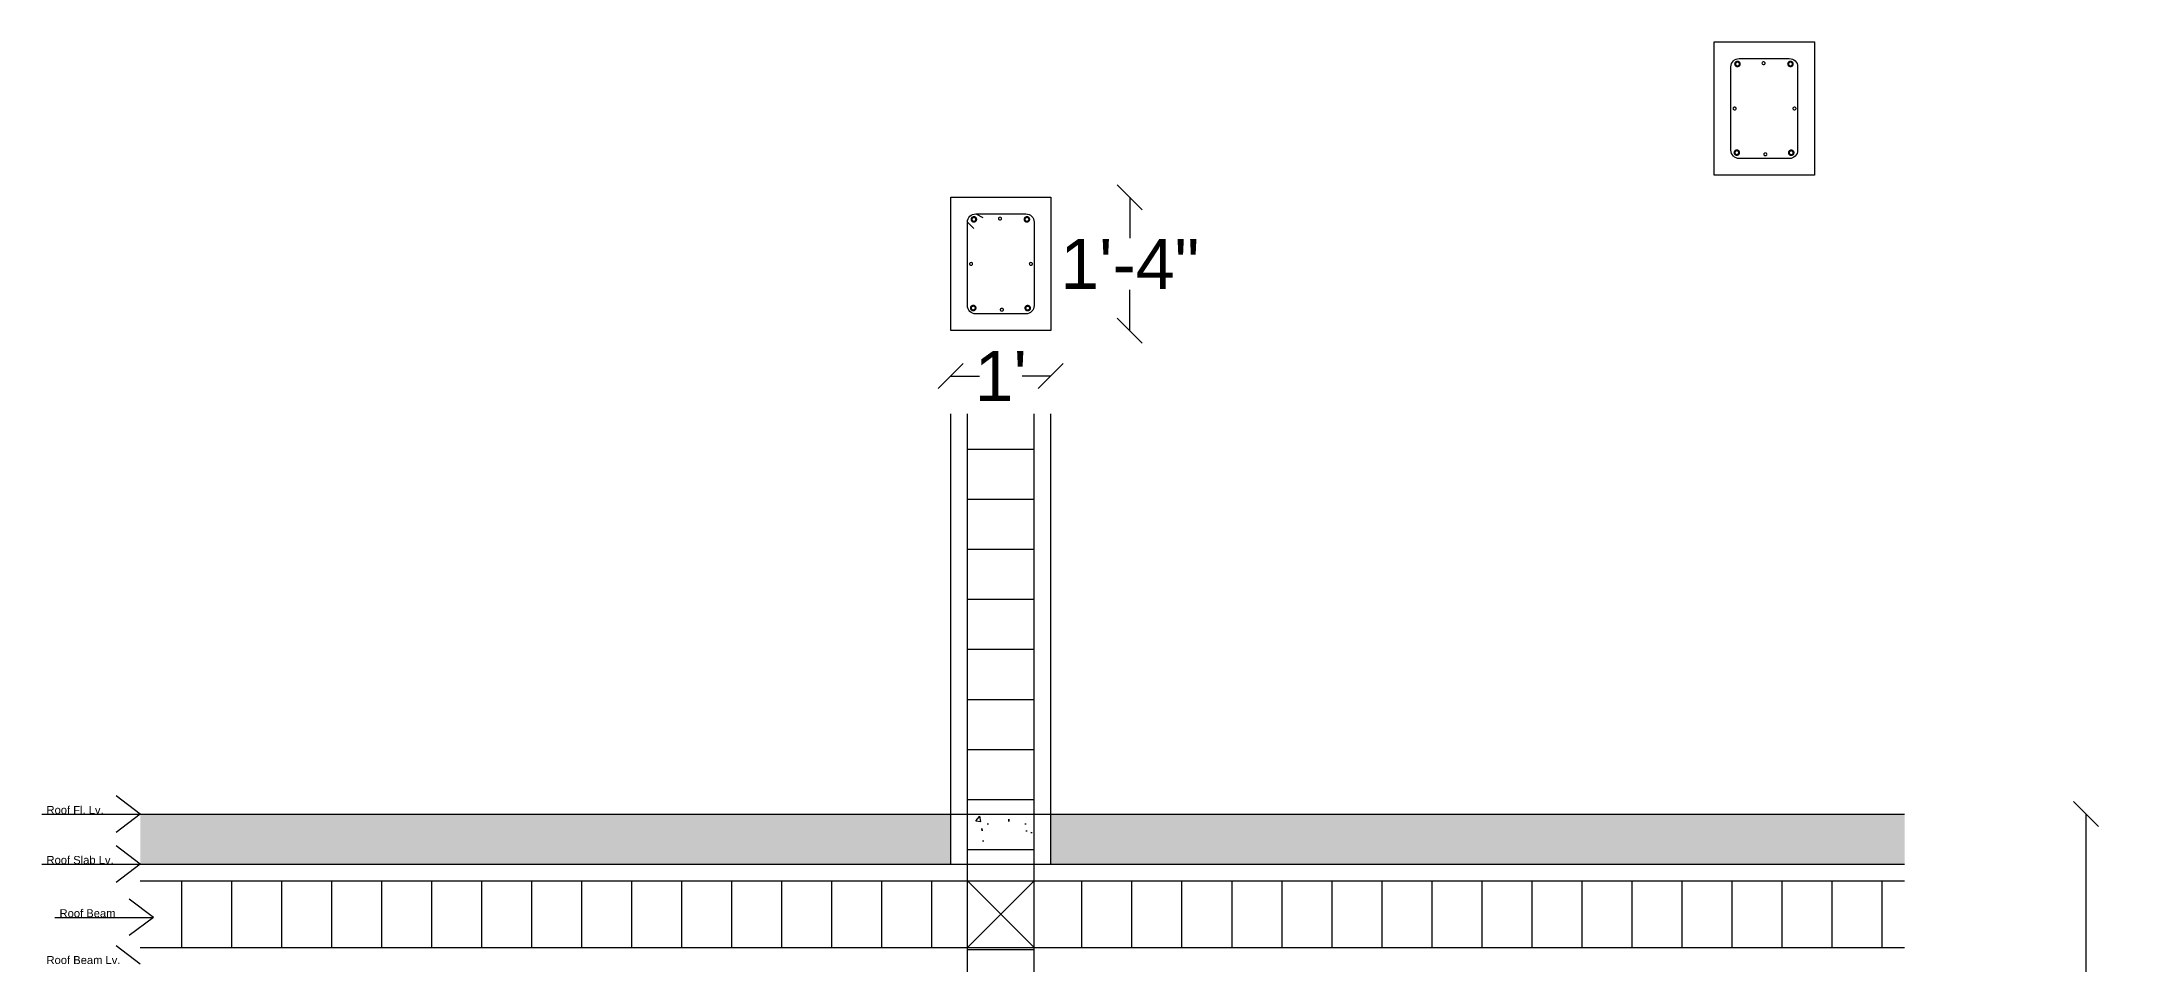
# Model space of a CAD drawing. Header units: inches. Extents: x -123 to 182, y -11 to 319.
# Drawn here: x -69 to 181.9, y 208.5 to 319.1 of the extents above; entities that cross this region are included whole.
import ezdxf

# ---------------------------------------------------------------- set-up
doc = ezdxf.new("R2010")
doc.units = ezdxf.units.IN
doc.header["$MEASUREMENT"] = 0
doc.styles.get("Standard").update_dxf_attribs({"font": 'arial.ttf'})
doc.dimstyles.get("Standard").update_dxf_attribs({"dimtxt": 6, "dimasz": 3, "dimexe": 0.18, "dimexo": 0.0625, "dimgap": 0.09, "dimtad": 0, "dimtih": 1, "dimtoh": 1, "dimdec": 4, "dimdsep": 46, "dimlunit": 3, "dimtxsty": 'Standard', "dimblk": 'OBLIQUE', "dimcen": 3, "dimse1": 1, "dimse2": 1, "dimclrd": 2, "dimadec": 0, "dimazin": 0, "dimtfac": 1, "dimtdec": 4, "dimtofl": 0, "dimtmove": 0, "dimatfit": 3, "dimfxl": 1, "dimtolj": 1, "dimtzin": 0, "dimarcsym": 0})

# ---------------------------------------------------------------- blocks, each defined once
blk = doc.blocks.new('_Oblique')
at = {"color": 0, "linetype": 'ByBlock', "lineweight": -2}
blk.add_line((-0.5, -0.5), (0.5, 0.5), dxfattribs=at)
blk = doc.blocks.new('*D9')
at = {"color": 2, "lineweight": -2, "transparency": 16777216}
for p, q in [((176.23, 226.48), (176.23, 163.58)), ((176.23, 94.48), (176.23, 157.37))]:
    blk.add_line(p, q, dxfattribs=at)
at = {"layer": 'Defpoints', "color": 0, "transparency": 16777216}
for p in [(154.48, 226.48), (154.48, 94.48), (176.23, 94.48)]:
    blk.add_point(p, dxfattribs=at)
at = {"color": 2, "lineweight": -2, "transparency": 16777216, "xscale": 3, "yscale": 3, "zscale": 3}
for p, rotation in [((176.23, 226.48), 90), ((176.23, 94.48), 270)]:
    blk.add_blockref('_Oblique', p, dxfattribs=dict(at, rotation=rotation))
at = {"color": 0, "transparency": 16777216, "insert": (176.23, 160.48), "char_height": 6, "attachment_point": 5}
blk.add_mtext("\\A1;11'", dxfattribs=at)
blk = doc.blocks.new('*D10')
at = {"color": 2, "lineweight": -2, "transparency": 16777216}
for p, q in [((40.06, 279.02), (43.49, 279.02)), ((52.06, 279.02), (48.62, 279.02))]:
    blk.add_line(p, q, dxfattribs=at)
at = {"layer": 'Defpoints', "color": 0, "transparency": 16777216}
for p in [(40.06, 284.48), (52.06, 284.48), (40.06, 279.02)]:
    blk.add_point(p, dxfattribs=at)
at = {"color": 2, "lineweight": -2, "transparency": 16777216, "xscale": 3, "yscale": 3, "zscale": 3, "rotation": 180}
blk.add_blockref('_Oblique', (40.06, 279.02), dxfattribs=at)
at = {"color": 2, "lineweight": -2, "transparency": 16777216, "xscale": 3, "yscale": 3, "zscale": 3}
blk.add_blockref('_Oblique', (52.06, 279.02), dxfattribs=at)
at = {"color": 0, "transparency": 16777216, "insert": (46.06, 279.02), "char_height": 6, "attachment_point": 5}
blk.add_mtext("\\A1;1'", dxfattribs=at)
blk = doc.blocks.new('*D11')
at = {"color": 2, "lineweight": -2, "transparency": 16777216}
for p, q in [((61.54, 300.48), (61.54, 295.58)), ((61.54, 284.48), (61.54, 289.37))]:
    blk.add_line(p, q, dxfattribs=at)
at = {"layer": 'Defpoints', "color": 0, "transparency": 16777216}
for p in [(52.06, 300.48), (61.54, 300.48), (52.06, 284.48)]:
    blk.add_point(p, dxfattribs=at)
at = {"color": 2, "lineweight": -2, "transparency": 16777216, "xscale": 3, "yscale": 3, "zscale": 3}
for p, rotation in [((61.54, 300.48), 90), ((61.54, 284.48), 270)]:
    blk.add_blockref('_Oblique', p, dxfattribs=dict(at, rotation=rotation))
at = {"color": 0, "transparency": 16777216, "insert": (61.54, 292.48), "char_height": 6, "attachment_point": 5}
blk.add_mtext('\\A1;1\'-4"', dxfattribs=at)

msp = doc.modelspace()

# ---------------------------------------------------------------- hatches: boundary and pattern name
at = {"true_color": 0xffffff}
h = msp.add_hatch(dxfattribs=at)
h.set_pattern_fill('AR-CONC')
h.paths.add_polyline_path([(40.05671, 226.47596), (-57.1686, 226.47596), (-57.1686, 220.47596), (40.05671, 220.47596)])
h.paths.add_polyline_path([(154.48433, 226.47596), (52.05671, 226.47596), (52.05671, 220.47596), (154.48433, 220.47596)])
h = msp.add_hatch(dxfattribs=at)
h.set_pattern_fill('AR-CONC')
h.paths.add_polyline_path([(50.05671, 226.47596), (42.05671, 226.47596), (42.05671, 222.20317), (50.05671, 222.20317)])

# ---------------------------------------------------------------- linework, layer by layer
at = {"color": 1}
for p, q in [((42.05671, 297.47596), (42.62513, 296.90753)), ((42.62513, 296.90753), (42.82002, 296.71264)), ((43.05671, 298.47596), (43.89246, 298.02506)), ((42.05671, 18.20317), (42.05671, 274.47596)), ((50.05671, 18.20317), (50.05671, 274.47596)), ((50.05671, 270.20317), (42.05671, 270.20317)), ((50.05671, 264.20317), (42.05671, 264.20317)), ((50.05671, 258.20317), (42.05671, 258.20317)), ((50.05671, 252.20317), (42.05671, 252.20317)), ((50.05671, 246.20317), (42.05671, 246.20317)), ((50.05671, 240.20317), (42.05671, 240.20317)), ((50.05671, 234.20317), (42.05671, 234.20317)), ((50.05671, 228.20317), (42.05671, 228.20317)), ((50.05671, 222.20317), (42.05671, 222.20317)), ((-57.1686, 218.47596), (154.48433, 218.47596)), ((-52.24191, 218.47596), (-52.24191, 210.47596)), ((-46.24191, 218.47596), (-46.24191, 210.47596)), ((-40.24191, 218.47596), (-40.24191, 210.47596)), ((-34.24191, 218.47596), (-34.24191, 210.47596)), ((-28.24191, 218.47596), (-28.24191, 210.47596)), ((-22.24191, 218.47596), (-22.24191, 210.47596)), ((-16.24191, 218.47596), (-16.24191, 210.47596)), ((-10.24191, 218.47596), (-10.24191, 210.47596)), ((-4.24191, 218.47596), (-4.24191, 210.47596)), ((1.75809, 218.47596), (1.75809, 210.47596)), ((7.75809, 218.47596), (7.75809, 210.47596)), ((13.75809, 218.47596), (13.75809, 210.47596)), ((19.75809, 218.47596), (19.75809, 210.47596)), ((25.75809, 218.47596), (25.75809, 210.47596)), ((31.75809, 218.47596), (31.75809, 210.47596)), ((37.75809, 218.47596), (37.75809, 210.47596)), ((55.75809, 218.47596), (55.75809, 210.47596)), ((61.75809, 218.47596), (61.75809, 210.47596)), ((67.75809, 218.47596), (67.75809, 210.47596)), ((73.75809, 218.47596), (73.75809, 210.47596)), ((79.75809, 218.47596), (79.75809, 210.47596)), ((85.75809, 218.47596), (85.75809, 210.47596)), ((91.75809, 218.47596), (91.75809, 210.47596)), ((97.75809, 218.47596), (97.75809, 210.47596)), ((103.75809, 218.47596), (103.75809, 210.47596)), ((109.75809, 218.47596), (109.75809, 210.47596)), ((115.75809, 218.47596), (115.75809, 210.47596)), ((121.75809, 218.47596), (121.75809, 210.47596)), ((127.75809, 218.47596), (127.75809, 210.47596)), ((133.75809, 218.47596), (133.75809, 210.47596)), ((139.75809, 218.47596), (139.75809, 210.47596)), ((145.75809, 218.47596), (145.75809, 210.47596)), ((151.75809, 218.47596), (151.75809, 210.47596)), ((-57.1686, 210.47596), (154.48433, 210.47596)), ((50.05671, 210.20317), (42.05671, 210.20317))]:
    msp.add_line(p, q, dxfattribs=at)
for p, q in [((40.05671, 220.47596), (40.05671, 274.47596)), ((52.05671, 220.47596), (52.05671, 274.47596)), ((-57.1686, 226.47596), (154.48433, 226.47596)), ((-57.1686, 220.47596), (40.05671, 220.47596)), ((40.05671, 220.47596), (154.48433, 220.47596))]:
    msp.add_line(p, q)
at = {"color": 7, "true_color": 0xffffff}
for p, q in [((-57.1686, 226.47596), (-60.06554, 228.66456)), ((-68.98249, 226.47596), (-57.1686, 226.47596)), ((-57.1686, 226.47596), (-60.06554, 224.28735)), ((-57.1686, 220.47596), (-60.06554, 222.66456)), ((-68.98249, 220.47596), (-57.1686, 220.47596)), ((-57.1686, 220.47596), (-60.06554, 218.28735)), ((50.05671, 218.47596), (42.05671, 210.47596)), ((50.05671, 210.47596), (42.05671, 218.47596)), ((-55.60163, 214.08924), (-58.49856, 216.27784)), ((-67.41552, 214.08924), (-55.60163, 214.08924)), ((-55.60163, 214.08924), (-58.49856, 211.90063)), ((-57.1686, 208.47596), (-60.06554, 210.66456))]:
    msp.add_line(p, q, dxfattribs=at)
for points in [[(131.65782, 319.11366), (143.65782, 319.11366), (143.65782, 303.11366), (131.65782, 303.11366)], [(40.05671, 300.47596), (52.05671, 300.47596), (52.05671, 284.47596), (40.05671, 284.47596)]]:
    msp.add_lwpolyline(points, close=True)
at = {"color": 1}
for points in [[(134.65782, 317.11366), (140.65782, 317.11366, -0.414213562), (141.65782, 316.11366), (141.65782, 306.11366, -0.414213562), (140.65782, 305.11366), (134.65782, 305.11366, -0.414213562), (133.65782, 306.11366), (133.65782, 316.11366, -0.414213562)], [(43.05671, 298.47596), (49.05671, 298.47596, -0.414213562), (50.05671, 297.47596), (50.05671, 287.47596, -0.414213562), (49.05671, 286.47596), (43.05671, 286.47596, -0.414213562), (42.05671, 287.47596), (42.05671, 297.47596, -0.414213562)]]:
    msp.add_lwpolyline(points, format="xyb", close=True, dxfattribs=at)
at = {"color": 40, "true_color": 0xf8d731, "const_width": 0.25}
for points in [[(134.16256, 316.45684, 1), (134.71256, 316.45684, 1)], [(140.5226, 316.45684, 1), (141.0726, 316.45684, 1)], [(134.08457, 305.82316, 1), (134.63457, 305.82316, 1)], [(140.61323, 305.81102, 1), (141.16323, 305.81102, 1)], [(42.56145, 297.81914, 1), (43.11145, 297.81914, 1)], [(48.92148, 297.81914, 1), (49.47148, 297.81914, 1)], [(42.48345, 287.18545, 1), (43.03345, 287.18545, 1)], [(49.01211, 287.17332, 1), (49.56211, 287.17332, 1)]]:
    msp.add_lwpolyline(points, format="xyb", close=True, dxfattribs=at)
at = {"color": 1, "const_width": 0.15}
for points in [[(137.39351, 316.55001, 1), (137.74351, 316.55001, 1)], [(133.92232, 311.11366, 1), (134.27232, 311.11366, 1)], [(141.09871, 311.11366, 1), (141.44871, 311.11366, 1)], [(137.61061, 305.62225, 1), (137.96061, 305.62225, 1)], [(45.79239, 297.9123, 1), (46.14239, 297.9123, 1)], [(42.3212, 292.47596, 1), (42.6712, 292.47596, 1)], [(49.49759, 292.47596, 1), (49.84759, 292.47596, 1)], [(46.0095, 286.98454, 1), (46.3595, 286.98454, 1)]]:
    msp.add_lwpolyline(points, format="xyb", close=True, dxfattribs=at)

# ---------------------------------------------------------------- texts
at = {"color": 152, "true_color": 0x2776bb, "char_height": 0.96, "attachment_point": 1}
for s, insert in [('Roof Fl. Lv.', (-68.42007, 227.45302)), ('Roof Slab Lv.', (-68.42007, 221.45302)), ('Roof Beam', (-66.85309, 215.06631)), ('Roof Beam Lv.', (-68.42007, 209.45302))]:
    msp.add_mtext_dynamic_manual_height_columns(s, width=42.7443173, gutter_width=4.8, heights=[0], dxfattribs=dict(at, insert=insert))

# ---------------------------------------------------------------- dimensions: what is measured, and where the dimension line sits
for base, p1, p2, picture, middle in [((61.54407, 300.47596), (52.05671, 284.47596), (52.05671, 300.47596), '*D11', (61.54407, 292.47596)), ((176.22676, 94.47596), (154.48433, 226.47596), (154.48433, 94.47596), '*D9', (176.22676, 160.47596))]:
    dim = msp.add_linear_dim(base=base, p1=p1, p2=p2, angle=90, dimstyle='Standard')
    dim.commit()
    dim.dimension.update_dxf_attribs({"geometry": picture, "text_midpoint": middle})
dim = msp.add_linear_dim(base=(40.05671, 279.0176), p1=(52.05671, 284.47596), p2=(40.05671, 284.47596), dimstyle='Standard')
dim.commit()
dim.dimension.update_dxf_attribs({"geometry": '*D10', "text_midpoint": (46.05671, 279.0176)})

doc.saveas('drawing.dxf')
